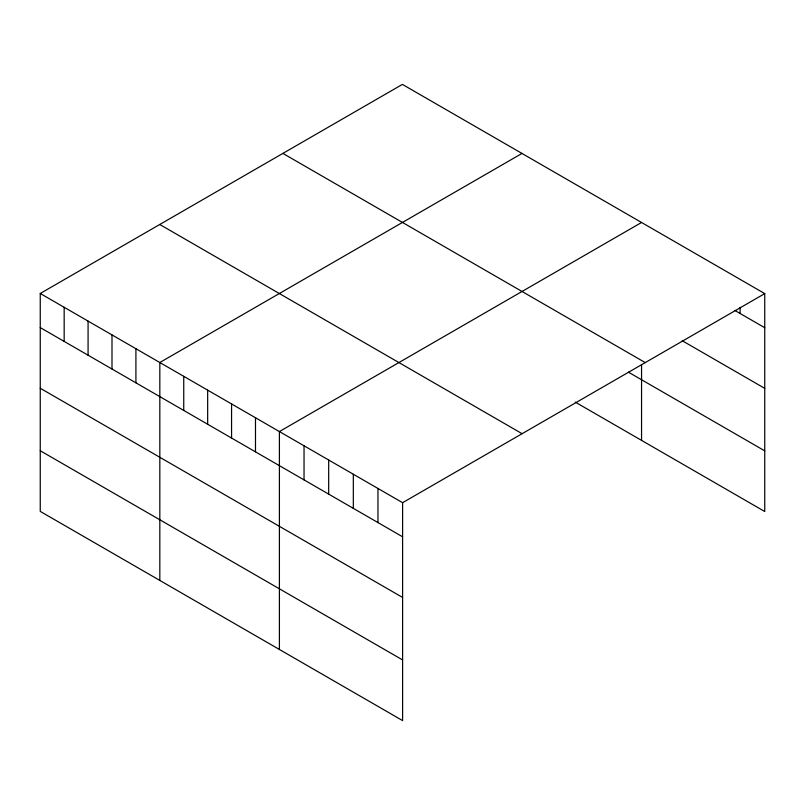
<?xml version="1.0" encoding="UTF-8"?>
<svg xmlns="http://www.w3.org/2000/svg" width="805" height="805" viewBox="0 0 805 805"><rect width="100%" height="100%" fill="white"/><g stroke="black" fill="none" stroke-linecap="round" stroke-linejoin="round"><path stroke-width="1.21" d="M40.25 293.483L402.601 502.692L402.601 720.596L40.25 511.396L40.25 293.483L402.399 84.404L764.75 293.604L764.75 511.517L575.243 402.098M521.972 153.443L159.823 362.522L159.823 580.435M641.555 222.472L279.405 431.561L279.405 649.464M402.601 502.692L764.75 293.604M734.754 310.398L764.75 327.716M682.258 340.736L764.75 388.362M282.887 153.403L645.238 362.602M628.504 372.202L764.75 450.86M159.762 224.494L522.113 433.694M40.25 327.595L402.601 536.794M40.25 388.252L402.601 597.451M40.25 450.74L402.601 659.939M740.107 307.399L740.107 313.487M641.555 364.735L641.555 440.385M377.958 488.464L377.958 522.576M353.325 474.236L353.325 508.347M328.682 460.017L328.682 494.119M304.038 445.789L304.038 479.891M255.487 417.755L255.487 451.857M231.568 403.949L231.568 438.051M207.66 390.143L207.66 424.245M183.741 376.327L183.741 410.439M135.914 348.716L135.914 382.828M111.996 334.91L111.996 369.012M88.077 321.104L88.077 355.206M64.169 307.299L64.169 341.401"/></g></svg>
